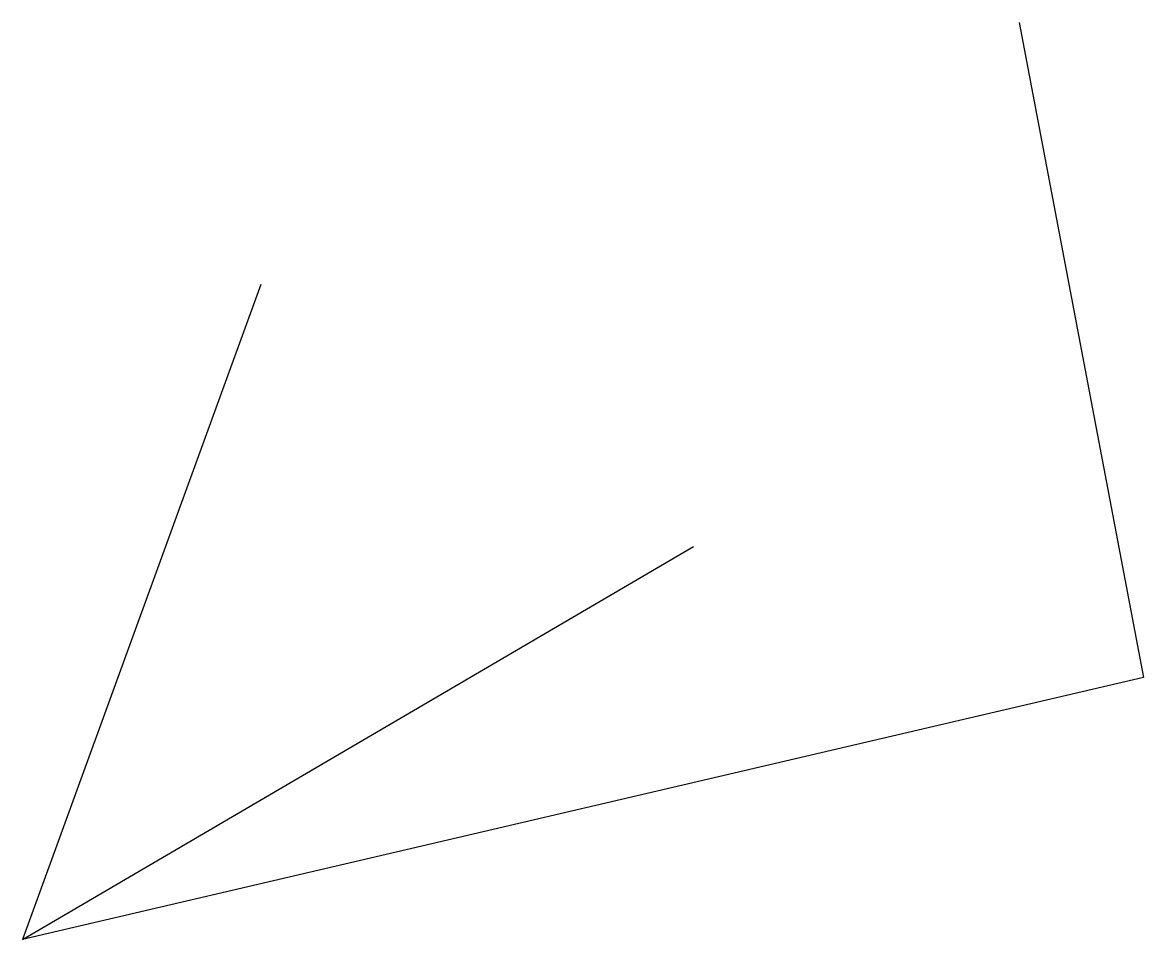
# Model space of a CAD drawing. Header units: millimetres. Extents: x 0 to 137, y 0 to 112.
import ezdxf

# ---------------------------------------------------------------- set-up
doc = ezdxf.new("R2010")
doc.units = ezdxf.units.MM
doc.layers.add('2', color=2, linetype='Continuous')
doc.layers.add('4', color=66, linetype='Continuous')

msp = doc.modelspace()

# ---------------------------------------------------------------- linework, layer by layer
at = {"layer": '2'}
msp.add_polyline3d([(121.78, 112, 116), (136.96, 32, 74.29), (0, 0, 0)], dxfattribs=at)
at = {"layer": '4'}
msp.add_polyline3d([(29.12, 80, 102), (0, 0, 32), (82, 48, 0)], dxfattribs=at)

doc.saveas('drawing.dxf')
